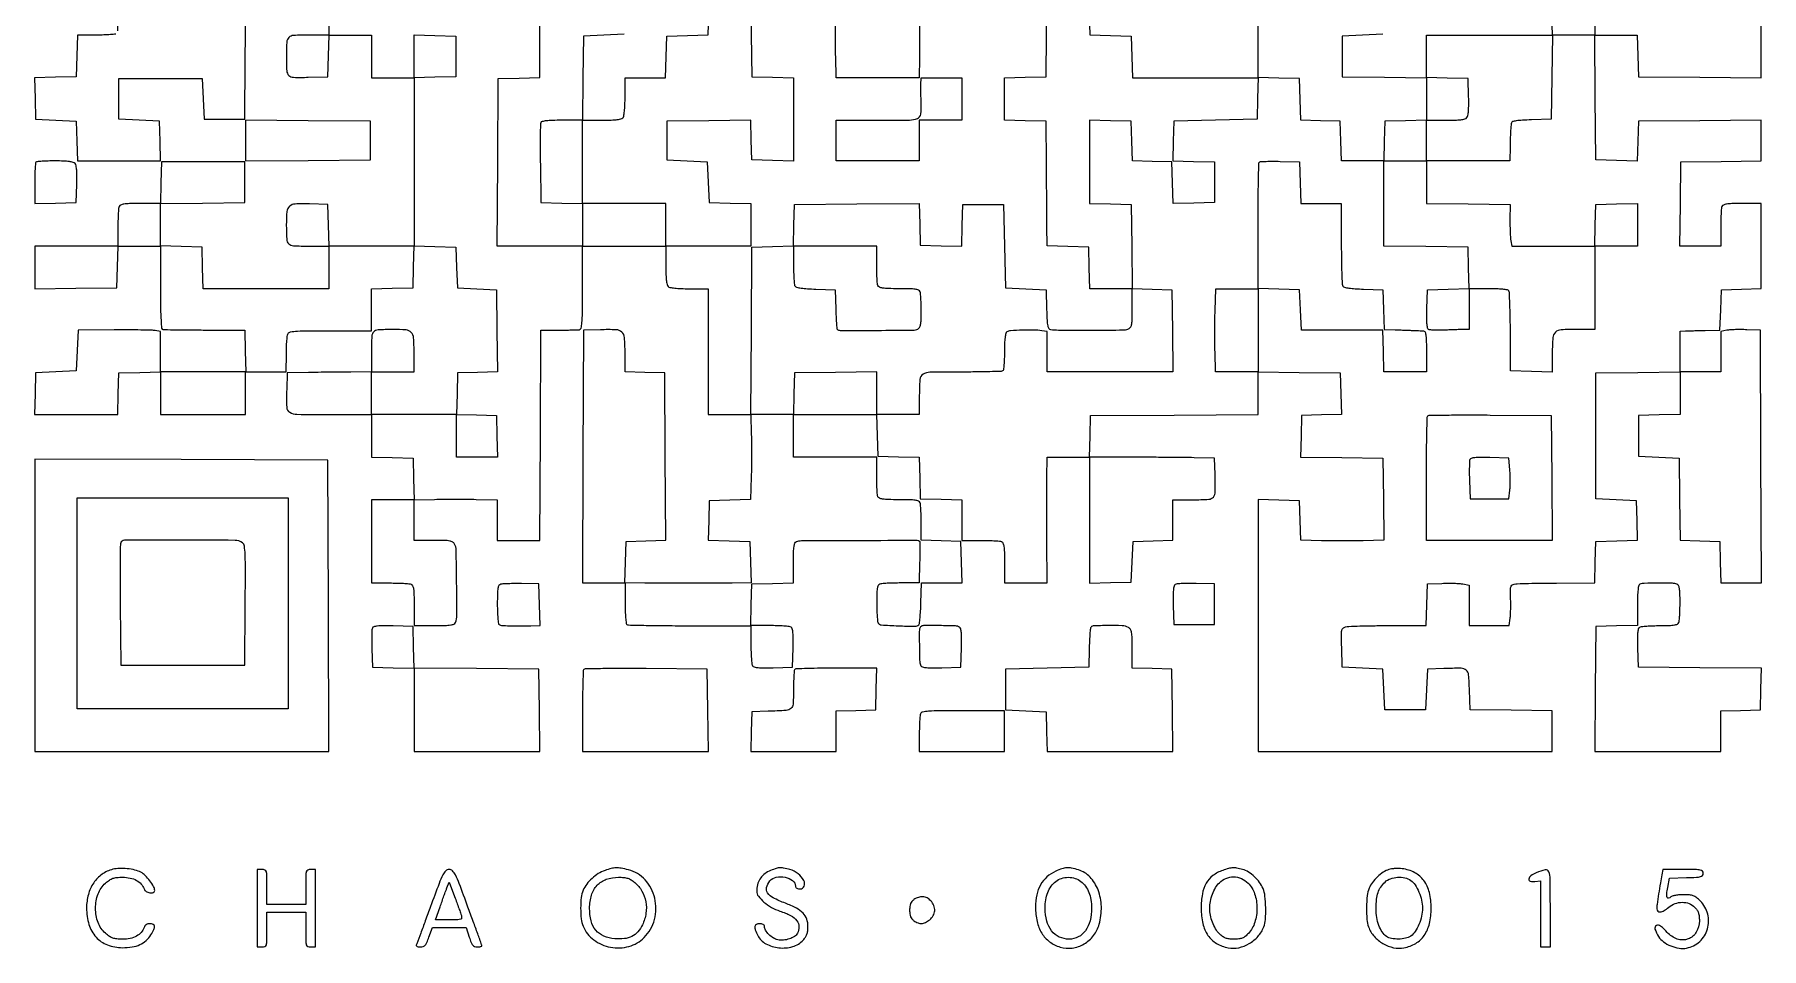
# Model space of a CAD drawing. Extents: x 179 to 1071, y 112 to 1107.
# Drawn here: x 179 to 1071, y 112 to 584 of the extents above; entities that cross this region are included whole.
import ezdxf

# ---------------------------------------------------------------- set-up
doc = ezdxf.new("R2010")
doc.units = 0

msp = doc.modelspace()

# ---------------------------------------------------------------- linework, layer by layer
for points in [[(331.216168, 594.75), (330.932337, 584), (320.5828, 584, 0.011814), (312.765059, 583.815261, 0.180297), (310.319662, 582.769773, 0.191221), (309.228209, 580.403295, 0.013566), (309.027309, 573, 0.013095), (309.223003, 565.529011, 0.191937), (310.303643, 563.182876, 0.186808), (312.714763, 562.190258, 0.012296), (320.375418, 562.216402), (330.5, 562.5), (330.783832, 573.25), (331.067663, 584), (342.033832, 584), (353, 584), (353, 573), (353, 562), (364, 562), (375, 562), (375, 518.5), (375, 475), (353.033832, 475), (331.067663, 475), (330.783832, 485.75), (330.5, 496.5), (321.016285, 496.790619, 0.017925), (313.519885, 496.751542, 0.175691), (310.639426, 495.571246, 0.189346), (309.298433, 492.863334, 0.02139), (309, 485.890658, 0.012979), (309.192257, 478.485597, 0.193698), (310.260972, 476.183151, 0.179435), (312.661863, 475.172378, 0.010847), (320.606989, 475), (331, 475), (331, 464), (331, 453), (298.533832, 453), (266.067663, 453), (265.783832, 463.75), (265.5, 474.5), (254.75, 474.783832), (244, 475.067663), (244, 486.014329), (244, 496.960995), (265.75, 497.230498), (287.5, 497.5), (287.5, 508), (287.5, 518.5), (266, 518.5), (244.5, 518.5), (244.216168, 507.75), (243.932337, 497), (233.573157, 497, 0.005377), (228.026092, 496.940349, 0.030446), (225.080966, 496.697178, 0.063217), (223.397282, 496.232073, 0.20495), (222.606989, 495.418213, 0.07203), (222.367894, 494.361889, 0.005915), (222.178303, 491.534475, 0.007831), (222.044305, 488.140776, 0.005951), (222, 484.418213), (222, 475), (200.5, 475), (179, 475), (179, 463.980112), (179, 452.960225), (200.25, 453.230112), (221.5, 453.5), (221.783832, 464.25), (222.067663, 475), (233.033832, 475), (244, 475), (244, 453.5, 0.002549), (244.054847, 442.7421, 0.011909), (244.265585, 436.548874, 0.011536), (244.589882, 432.549106, 0.363526), (245.25, 431.909679, 0.014968), (246.195071, 431.869776, 0.000192), (252.154687, 431.798984, 0.000559), (259.052961, 431.727411, 0.000367), (267, 431.659679), (287.5, 431.5), (287.783832, 420.75), (288.067663, 410), (266.033832, 410), (244, 410), (244, 420.420545), (244, 430.841089), (241.25, 431.348627, 0.039321), (239.394714, 431.542096, 0.00245), (233.873438, 431.654764, 0.003611), (227.286593, 431.709302, 0.002671), (220, 431.678082), (201.5, 431.5), (201, 421), (200.5, 410.5), (190, 410), (179.5, 409.5), (179.216168, 398.75), (178.932337, 388), (200.432337, 388), (221.932337, 388), (222.216168, 398.75), (222.5, 409.5), (233.25, 409.783832), (244, 410.067663), (244, 399.033832), (244, 388), (266, 388), (288, 388), (288, 399), (288, 410), (298.5, 410), (309, 410), (309.015313, 419.25, -0.009102), (309.087771, 422.898018, -0.012126), (309.294209, 426.206519, -0.009451), (309.583457, 428.938874, -0.110383), (309.943243, 429.942405, -0.218903), (311.144537, 430.722037, -0.020841), (314.714265, 431.090965, -0.014042), (320.635733, 431.28778, -0.002388), (331.92793, 431.291929), (353, 431.199047), (353, 442.065692), (353, 452.932337), (363.75, 453.216168), (374.5, 453.5), (374.784171, 464.283485), (375.068343, 475.06697), (385.784171, 474.783485), (396.5, 474.5), (397, 464), (397.5, 453.5), (407.5, 453), (417.5, 452.5), (417.769785, 431.285202), (418.03957, 410.070403), (407.769785, 409.785202), (397.5, 409.5), (397.216168, 398.75), (396.932337, 388), (374.966168, 388), (353, 388), (353, 399), (353, 410), (364, 410), (375, 410), (375, 419.964816, 0.015777), (374.758098, 427.629172, 0.173437), (373.560664, 430.410356, 0.189066), (370.918788, 431.676954, 0.019365), (363.860941, 431.921333, 0.011758), (356.369469, 431.714288, 0.192925), (354.136409, 430.683902, 0.181131), (353.161007, 428.370024, 0.010141), (353, 420.432612), (353, 410), (342.25, 409.954554, 0.001152), (337.339105, 409.922475, 0.000664), (331.426562, 409.86237, 0.000664), (325.490286, 409.786257, 0.001111), (320.5, 409.704554), (309.5, 409.5), (309.204946, 401, 0.017378), (309.205453, 391.813808, 0.257598), (310.800938, 389.146345, 0.129107), (314.504163, 388.118547, 0.003484), (331.519052, 388), (353, 388), (353, 377.033832), (353, 366.067663), (363.75, 365.783832), (374.5, 365.5), (374.783832, 354.75), (375.067663, 344), (364.033832, 344), (353, 344), (353, 322.5), (353, 301), (362.418213, 301, -0.005951), (366.140776, 300.955695, -0.007831), (369.534475, 300.821697, -0.005915), (372.361889, 300.632106, -0.07203), (373.418213, 300.393011, -0.205218), (374.23239, 299.601595, -0.063068), (374.69735, 297.913621, -0.030363), (374.940414, 294.960143, -0.005351), (375, 289.393011), (375, 279), (385.393011, 279, 0.005351), (390.960143, 279.059586, 0.030363), (393.913621, 279.30265, 0.063068), (395.601595, 279.76761, 0.205218), (396.393011, 280.581787, 0.092035), (397.082732, 284.311621, 0.002469), (396.988198, 301.079487, 0.002013), (396.739749, 318.093092, 0.118746), (395.964816, 321.065741, 0.136247), (394.97615, 322.101327, 0.091172), (393.431565, 322.675502, 0.038385), (390.714599, 322.940782, 0.005149), (384.964816, 323), (375, 323), (375, 333.435662), (375, 343.871323), (385.599893, 344.185662, -0.004692), (390.445953, 344.283863, -0.002696), (396.287974, 344.3159, -0.002693), (402.158517, 344.28481, -0.004492), (407.099893, 344.187616), (418, 343.875232), (418, 333.437616), (418, 323), (428.991388, 323), (439.982775, 323), (440.241388, 377.25), (440.5, 431.5), (449.5, 431.589928, 0.001457), (453.074505, 431.636065, 0.001858), (456.370313, 431.700461, 0.001444), (459.13311, 431.772697, 0.015548), (460.25, 431.839928, 0.310183), (461.249556, 432.669549, 0.049007), (461.72779, 435.319397, 0.01846), (461.956004, 440.53794, 0.001697), (462, 453.5), (462, 475), (483.5, 475), (505, 475), (505, 465.2, 0.008695), (505.074295, 460.928253, 0.018472), (505.311224, 457.630442, 0.019349), (505.671932, 455.200304, 0.150969), (506.2, 454.2, 0.150969), (507.200304, 453.671932, 0.019349), (509.630442, 453.311224, 0.018472), (512.928253, 453.074295, 0.008695), (517.2, 453), (527, 453), (527, 420.5), (527, 388), (537.966168, 388), (548.932337, 388), (549.216168, 377.75, -0.004724), (549.303092, 372.984151, -0.002495), (549.325568, 367.069134, -0.002482), (549.288307, 361.014999, -0.003833), (549.19002, 355.783223), (548.88004, 344.066447), (538.19002, 343.783223), (527.5, 343.5), (527.215394, 333.284183), (526.930789, 323.068365), (537.715394, 322.784183), (548.5, 322.5), (548.783832, 311.75), (549.067663, 301), (539.283832, 300.989367, 0.000597), (534.647721, 300.978789, 0.000287), (528.702126, 300.954706, 0.000285), (522.499957, 300.922489, 0.000408), (517, 300.886304, -0.001173), (511.464508, 300.858358, -0.000792), (505.150999, 300.8513, -0.000798), (499.047262, 300.863891, -0.001591), (494.216168, 300.896937), (483.932337, 301), (484.216168, 311.75), (484.5, 322.5), (494.760596, 322.7851), (505.021193, 323.0702), (504.760596, 366.2851), (504.5, 409.5), (494.25, 409.784983), (484, 410.069966), (484, 419.999799, 0.018385), (483.714843, 427.752275, 0.190058), (482.352383, 430.578778, 0.180404), (479.390744, 431.792788, 0.01627), (471.243181, 431.788833), (462.5, 431.5), (462.242758, 366.25), (461.985517, 301), (472.992758, 301), (484, 301), (484, 290.559017, 0.008442), (484.068278, 286.515425, 0.012899), (484.277094, 283.013819, 0.007412), (484.56731, 280.126686, 0.229458), (484.9433, 279.535043, 0.133926), (485.747699, 279.297357, 0.000579), (494.879286, 279.115787, 0.002752), (505.278188, 278.978315, 0.001726), (517.4433, 278.926457), (549, 278.900863), (549.015313, 269.200431, 0.007794), (549.080717, 265.39082, 0.010719), (549.266219, 261.971084, 0.007639), (549.524392, 259.138906, 0.115305), (549.847958, 258.211769, 0.19692), (550.705135, 257.604266, 0.033714), (552.717063, 257.278982, 0.023663), (555.804805, 257.138177, 0.006827), (560.582645, 257.211769), (570.5, 257.5), (570.788231, 267.417355, 0.006827), (570.861823, 272.195195, 0.023663), (570.721018, 275.282937, 0.033714), (570.395734, 277.294865, 0.19692), (569.788231, 278.152042, 0.11554), (568.859509, 278.475676, 0.007548), (566.004417, 278.733781, 0.010646), (562.557744, 278.919289, 0.007729), (558.716168, 278.984687), (548.932337, 279), (549.216168, 289.75), (549.5, 300.5), (560.25, 300.783832), (571, 301.067663), (571, 311.426843, -0.005377), (571.059651, 316.973908, -0.030446), (571.302822, 319.919034, -0.063217), (571.767927, 321.602718, -0.20495), (572.581787, 322.393011, -0.090721), (575.163116, 322.877312, -0.000363), (604.735819, 322.989344, -0.000184), (634.904728, 323.070625, -0.198215), (636.083333, 322.587487, -0.195794), (636.245504, 322.207851, -0.001928), (636.285267, 319.186075, -0.005961), (636.276071, 315.675605, -0.003785), (636.185662, 311.587487), (635.871323, 301), (626.517449, 301, 0.005991), (622.819538, 300.955691, 0.007872), (619.446625, 300.821697, 0.005967), (616.636623, 300.632065, 0.071896), (615.581787, 300.393011, 0.19467), (614.780298, 299.644942, 0.069116), (614.312224, 298.117276, 0.033827), (614.069372, 295.475625, 0.00643), (614.015313, 290.643011, 0.007669), (614.076382, 287.053884, 0.010583), (614.248778, 283.835561, 0.007462), (614.488346, 281.169118, 0.115963), (614.788585, 280.307836, 0.238871), (616.381675, 279.362557, 0.005895), (625.114481, 278.883699, 0.006457), (633.798042, 278.622444, 0.202967), (635.742197, 279.40648, 0.168511), (636.055932, 280.050871, 0.005297), (636.377571, 283.000591, 0.00977), (636.655412, 286.533658, 0.006555), (636.841025, 290.58095), (637.18205, 301), (647.624857, 301), (658.067663, 301), (657.783832, 311.75), (657.5, 322.5), (647.25, 322.784983), (637, 323.069966), (637, 331.953196, 0.006301), (636.955668, 335.470775, 0.008183), (636.821697, 338.691626, 0.00637), (636.631754, 341.374672, 0.070866), (636.393011, 342.418213, 0.204366), (635.605154, 343.231384, 0.063541), (633.93074, 343.696802, 0.030628), (631.003676, 343.940206, 0.005432), (625.5, 344, -0.005432), (619.996324, 344.059794, -0.030628), (617.06926, 344.303198, -0.063541), (615.394846, 344.768616, -0.204366), (614.606989, 345.581787, -0.07203), (614.367894, 346.638111, -0.005915), (614.178303, 349.465525, -0.007831), (614.044305, 352.859224, -0.005951), (614, 356.581787), (614, 366), (592.5, 366), (571, 366), (571, 377), (571, 388), (592.466168, 388), (613.932337, 388), (614.216168, 377.25), (614.5, 366.5), (625.216508, 366.216508), (635.933016, 365.933016), (636.216508, 355.216508), (636.5, 344.5), (647.25, 344.216168), (658, 343.932337), (658, 333.466168), (658, 323), (667.418213, 323, -0.005951), (671.140776, 322.955695, -0.007831), (674.534475, 322.821697, -0.005915), (677.361889, 322.632106, -0.07203), (678.418213, 322.393011, -0.205218), (679.23239, 321.601595, -0.063068), (679.69735, 319.913621, -0.030363), (679.940414, 316.960143, -0.005351), (680, 311.393011), (680, 301), (691.013252, 301), (702.026504, 301), (701.948883, 322.75, -0.000414), (701.923891, 331.865521, -0.000377), (701.912972, 341.26875, -0.000377), (701.915876, 349.674327, -0.001222), (701.935632, 355.25), (702, 366), (713, 366), (724, 366), (724, 333.466168), (724, 300.932337), (734.75, 301.216168), (745.5, 301.5), (746, 312), (746.5, 322.5), (756.75, 322.784983), (767, 323.069966), (767, 333.534983), (767, 344), (777.480948, 344, 0.01319), (785.50249, 344.211645, 0.203196), (787.933469, 345.397028, 0.179688), (788.928151, 348.034911, 0.009927), (788.795054, 357), (788.5, 365.5), (778, 365.703106, 0.00223), (772.524462, 365.78459, 0.000669), (764.185374, 365.860325, 0.000671), (754.826318, 365.920247, 0.000727), (745.716168, 365.953106), (723.932337, 366), (724.216168, 376.75), (724.5, 387.5), (767.75, 387.760623), (811, 388.021245), (811, 399.03051), (811, 410.039775), (832.25, 409.769888), (853.5, 409.5), (853.783473, 398.785353), (854.066946, 388.070705), (843.783473, 387.785353), (833.5, 387.5), (833.216371, 376.769986), (832.932742, 366.039971), (854.216371, 365.769986), (875.5, 365.5), (875.769629, 344.338997), (876.039257, 323.177994), (865.269629, 322.838997, -0.004764), (860.370632, 322.731502, -0.002808), (854.515836, 322.691718, -0.002808), (848.666157, 322.717677, -0.004802), (843.78428, 322.813661), (833.068561, 323.127322), (832.78428, 333.313661), (832.5, 343.5), (821.75, 343.783832), (811, 344.067663), (811, 279.033832), (811, 214), (887, 214), (963, 214), (963, 224.480112), (963, 234.960225), (941.75, 235.230112), (920.5, 235.5), (920.215131, 245.7397, 0.013827), (919.781878, 253.54295, 0.200378), (918.533568, 255.948742, 0.174565), (915.86687, 256.925177, 0.010012), (907, 256.795054), (898.5, 256.5), (898, 246), (897.5, 235.5), (887, 235.5), (876.5, 235.5), (876, 246), (875.5, 256.5), (865, 257), (854.5, 257.5), (854.216402, 267.624582, -0.003649), (854.082373, 274.096412, -0.049436), (854.283717, 276.448844, -0.157976), (854.930901, 277.64048, -0.125186), (856.216402, 278.360928, -0.056013), (857.832433, 278.6049, -0.002377), (863.620817, 278.796996, -0.004058), (870.496775, 278.936628, -0.002874), (878.216168, 278.986345), (897.932337, 279), (898.216168, 289.75), (898.5, 300.5), (906, 300.80649, -0.008667), (909.109769, 300.879612, -0.00841), (912.251562, 300.846169, -0.008349), (915.012596, 300.724159, -0.030569), (916.75, 300.511177), (920, 299.909374), (920, 289.454687), (920, 279), (930.372192, 279), (940.744384, 279), (941.240606, 282.75, 0.020239), (941.413553, 284.643411, 0.007234), (941.511592, 287.354508, 0.007164), (941.533497, 290.334585, 0.008407), (941.466288, 293.158963, -0.00749), (941.364576, 297.127075, -0.066355), (941.576942, 298.861018, -0.160581), (942.184633, 299.803224, -0.104734), (943.347873, 300.395308, -0.05666), (944.884956, 300.625907, -0.002173), (950.659437, 300.807096, -0.003868), (957.506109, 300.939151, -0.002714), (965.216168, 300.986345), (984.932337, 301), (985.216168, 311.75), (985.5, 322.5), (996.284606, 322.784183), (1007.069211, 323.068365), (1006.784606, 333.284183), (1006.5, 343.5), (996, 344), (985.5, 344.5), (985.5, 377), (985.5, 409.5), (1007.25, 409.769502), (1029, 410.039005), (1029, 399.053334), (1029, 388.067663), (1018.25, 387.783832), (1007.5, 387.5), (1007.5, 377), (1007.5, 366.5), (1018, 366), (1028.5, 365.5), (1028.769787, 344.284765), (1029.039573, 323.069529), (1039.269787, 322.784765), (1049.5, 322.5), (1049.783832, 311.75), (1050.067663, 301), (1060.541073, 301), (1071.014483, 301), (1070.757242, 366.25), (1070.5, 431.5), (1063.5, 431.807779, 0.009375), (1060.58164, 431.88131, 0.008811), (1057.601562, 431.84799, 0.008811), (1054.961002, 431.725313, 0.029867), (1053.25, 431.512466), (1050, 430.909374), (1050, 420.454687), (1050, 410), (1039.5, 410), (1029, 410), (1029, 420.5), (1029, 431), (1031.75, 431.157695, -0.00512), (1033.274129, 431.229446, -0.001123), (1035.895313, 431.320057, -0.001169), (1038.92695, 431.410942, -0.001123), (1042, 431.48897), (1049.5, 431.662548), (1050, 442.081274), (1050.5, 452.5), (1060.75, 452.784983), (1071, 453.069966), (1071, 475.034983), (1071, 497), (1061.106989, 497, 0.005748), (1055.836306, 496.939403, 0.031643), (1053.006334, 496.694689, 0.0653), (1051.381554, 496.227587, 0.201158), (1050.606989, 495.418213, 0.07203), (1050.367894, 494.361889, 0.005915), (1050.178303, 491.534475, 0.007831), (1050.044305, 488.140776, 0.005951), (1050, 484.418213), (1050, 475), (1039.480498, 475), (1028.960995, 475), (1029.230498, 496.75), (1029.5, 518.5), (1050.25, 518.770288), (1071, 519.040577), (1071, 529.534336), (1071, 540.028094), (1039.25, 539.764047), (1007.5, 539.5), (1007.214647, 529.216527), (1006.929295, 518.933054), (996.214647, 519.216527), (985.5, 519.5), (985.236147, 551.75), (984.972294, 584), (995.952315, 584), (1006.932337, 584), (1007.216168, 573.25), (1007.5, 562.5), (1039.25, 562.235953), (1071, 561.971906), (1071, 583.996689), (1071, 606.021473)], [(221.969598, 600.303488, -0.000568), (221.790676, 586.120277, -0.135781)], [(875.5, 584.5), (865, 584), (854.5, 583.5), (854.5, 573), (854.5, 562.5), (876.25, 562.230498), (898, 561.960995), (898, 572.980498), (898, 584), (930.519502, 584), (963.039005, 584), (962.769502, 562.25), (962.5, 540.5), (952.25, 540.215017, 0.00691), (947.549079, 540.019269, 0.021984), (944.420839, 539.707303, 0.026625), (942.368684, 539.298578, 0.310698), (941.858431, 538.715017, 0.00737), (941.600853, 536.179806, 0.007856), (941.424381, 533.691472, 0.005868), (941.292666, 530.655166, 0.002007), (941.171044, 526.25), (941, 519), (919.5, 519), (898, 519), (898, 508.019502), (898, 497.039005), (919.613034, 496.769502), (941.226067, 496.5), (941.145694, 488.5, 0.00646), (941.155074, 485.235541, 0.006892), (941.249551, 482.042188, 0.006588), (941.40475, 479.300011, 0.031651), (941.612115, 477.75), (942.158911, 475), (963.545624, 475), (984.932337, 475), (985.216168, 485.75), (985.5, 496.5), (996.25, 496.783832), (1007, 497.067663), (1007, 486.033832), (1007, 475), (996, 475), (985, 475), (985, 453.5), (985, 432), (975.934259, 432, 0.014523), (967.533064, 431.755934, 0.174932), (964.604835, 430.502522, 0.18964), (963.27376, 427.712596, 0.017585), (963, 419.930985), (963, 409.932337), (952.25, 410.216168), (941.5, 410.5), (941.38082, 430.63382, 0.003169), (941.285248, 438.431055, 0.004865), (941.09401, 445.181209, 0.00179), (940.852713, 450.973759, 0.127779), (940.571803, 451.88382, 0.21528), (939.847277, 452.372226, 0.01611), (937.433472, 452.704582, 0.017838), (934.175119, 452.929566, 0.008317), (929.940983, 453), (920, 453), (920, 442.5), (920, 432), (916.75, 431.928155, 0.002292), (915.057468, 431.882975, 0.000692), (912.486064, 431.798976, 0.000693), (909.602445, 431.696783, 0.000753), (906.798303, 431.589285, -0.00985), (904.152285, 431.536027, -0.01308), (901.746061, 431.597956, -0.010398), (899.759044, 431.742638, -0.115533), (899.010073, 431.993775, -0.221917), (898.538934, 432.712155, -0.017117), (898.28033, 435.06485, -0.018183), (898.154831, 438.290488, -0.007895), (898.211769, 442.582645), (898.5, 452.5), (909.283485, 452.784171), (920.06697, 453.068343), (919.783485, 463.784171), (919.5, 474.5), (897.75, 474.769502), (876, 475.039005), (876, 497.019502), (876, 519), (865.034983, 519), (854.069966, 519), (853.784983, 529.25), (853.5, 539.5), (843.283481, 539.784613), (833.066961, 540.069227), (832.783481, 550.784613), (832.5, 561.5), (821.784171, 561.783485), (811.068343, 562.06697), (810.784171, 551.283485), (810.5, 540.5), (789, 540), (767.5, 539.5), (767.215394, 529.284183), (766.930789, 519.068365), (777.715394, 518.784183), (788.5, 518.5), (788.5, 508), (788.5, 497.5), (777.784171, 497.216515), (767.068343, 496.93303), (766.784171, 507.716515), (766.5, 518.5), (756.284601, 518.784601), (746.069202, 519.069202), (745.784601, 529.284601), (745.5, 539.5), (734.75, 539.783832), (724, 540.067663), (724, 518.567663), (724, 497.067663), (734.75, 496.783832), (745.5, 496.5), (745.769405, 474.784769), (746.038811, 453.069538), (756.269405, 452.784769), (766.5, 452.5), (766.769888, 431.25), (767.039775, 410), (734.519888, 410), (702, 410), (702, 420.420545), (702, 430.841089), (699.25, 431.308357, 0.040034), (695.361315, 431.652559, 0.011275), (689.268116, 431.56548, 0.007125), (683.133463, 431.251794, 0.122669), (681.23354, 430.644336, 0.200749), (680.668297, 429.854234, 0.025945), (680.303185, 427.763405, 0.021994), (680.070119, 424.743529, 0.008261), (680, 420.5, -0.009372), (679.931814, 416.86254, -0.014177), (679.723498, 413.703099, -0.008832), (679.432875, 411.115719, -0.225643), (679.058718, 410.53629, -0.131045), (678.278426, 410.300914, -0.001294), (672.387329, 410.125433, -0.004139), (665.574963, 409.996579, -0.002658), (657.669406, 409.954545, 0.003766), (641.501787, 409.832769, 0.133915), (637.925334, 408.799269, 0.244598), (636.320176, 406.142371, 0.015533), (636.013655, 396.75), (636, 388), (625, 388), (614, 388), (614, 398.995802), (614, 409.991604), (592.75, 409.745802), (571.5, 409.5), (571.216168, 398.75), (570.932337, 388), (559.955546, 388), (548.978755, 388), (549.239377, 431.25), (549.5, 474.5), (560.216508, 474.783492), (570.933016, 475.066984), (571.216508, 485.783492), (571.5, 496.5), (603.716028, 496.763808), (635.932056, 497.027617), (636.216028, 486.263808), (636.5, 475.5), (647.215829, 475.216515), (657.931657, 474.93303), (658.215829, 485.716515), (658.5, 496.5), (669, 496.5), (679.5, 496.5), (680, 475), (680.5, 453.5), (691, 453), (701.5, 452.5), (701.784983, 442.25, 0.004749), (702.000014, 436.486979, 0.035944), (702.322053, 433.78555, 0.096524), (702.873514, 432.416646, 0.235456), (703.784983, 431.879048, 0.015984), (711.880307, 431.567685, 0.003337), (726.085984, 431.570474, 0.001179), (741.257902, 431.710492, 0.082383), (743.75, 432.153638, 0.122918), (745.008403, 432.987098, 0.134861), (745.674017, 434.287449, 0.047088), (745.947726, 436.74563, 0.004196), (746, 442.975249), (746, 453), (735.033832, 453), (724.067663, 453), (723.783832, 463.75), (723.5, 474.5), (712.75, 474.783832), (702, 475.067663), (701.940931, 485.283832, 0.000384), (701.905753, 490.654565, 0.000111), (701.843127, 498.961501, 0.000111), (701.76836, 508.327907, 0.000118), (701.690931, 517.5), (701.5, 539.5), (690.75, 539.783832), (680, 540.067663), (680, 551), (680, 561.932337), (690.75, 562.216168), (701.5, 562.5), (701.750158, 584.25), (702.000316, 606)], [(636.238536, 595.325425, 0.000083), (636.164311, 585.951563, 0.000083), (636.101214, 577.634638, 0.000286), (636.064335, 572.25), (636, 562), (614.564338, 562), (593.128677, 562), (592.814338, 572.715364, -0.00466), (592.715951, 577.632384, -0.002629), (592.683558, 583.597952, -0.002623), (592.7141, 589.617592, -0.004298)], [(220.873266, 584.535212, -0.007341), (218.13332, 584.261442, -0.012833), (214.811448, 584.064418, -0.008395), (210.974815, 584), (201.067663, 584), (200.783832, 573.25), (200.5, 562.5), (189.716515, 562.215829), (178.93303, 561.931657), (179.216515, 551.215829), (179.5, 540.5), (190, 540), (200.5, 539.5), (200.784983, 529.25), (201.069966, 519), (222.569966, 519), (244.069966, 519), (243.784983, 529.25), (243.5, 539.5), (233, 540), (222.5, 540.5), (222.5, 551), (222.5, 561.5), (244, 561.5), (265.5, 561.5), (266, 551), (266.5, 540.5), (277, 540.5), (287.5, 540.5), (287.779881, 571, 0.001741), (287.847365, 582.850965, 0.002607), (287.816298, 593.201563, 0.001078)], [(483.5, 584.5), (473, 584), (462.5, 583.5), (462.230498, 561.75), (461.960995, 540), (471.780498, 540, 0.008671), (476.061937, 540.074251, 0.018449), (479.365373, 540.311103, 0.019326), (481.798972, 540.671732, 0.151042), (482.8, 541.2, 0.150969), (483.328068, 542.200304, 0.019349), (483.688776, 544.630442, 0.018472), (483.925705, 547.928253, 0.008695), (484, 552.2), (484, 562), (494.466168, 562), (504.932337, 562), (505.216168, 572.75), (505.5, 583.5), (516.216508, 583.783492), (526.933016, 584.066984), (527.216508, 594.783492)]]:
    msp.add_lwpolyline(points, format="xyb")
for points in [[(548.960995, 606), (549.230498, 584.25), (549.5, 562.5), (560.25, 562.216168), (571, 561.932337), (571, 540.432337), (571, 518.932337), (560.25, 519.216168), (549.5, 519.5), (549.214803, 529.769404), (548.929605, 540.038809), (527.214803, 539.769404), (505.5, 539.5), (505.5, 529.5), (505.5, 519.5), (516, 519), (526.5, 518.5), (527, 508), (527.5, 497.5), (538.25, 497.216168), (549, 496.932337), (549, 485.966168), (549, 475), (527, 475), (505, 475), (505, 486), (505, 497), (483.5, 497), (462, 497), (462, 486), (462, 475), (439.989377, 475), (417.978755, 475), (418.239377, 518.25), (418.5, 561.5), (429.25, 561.783832), (440, 562.067663), (440, 605.533832)], [(723.783492, 594.783492), (724.066984, 584.066984), (734.783492, 583.783492), (745.5, 583.5), (745.783832, 572.75), (746.067663, 562), (778.533832, 562), (811, 562), (811, 605.480498)], [(985.216168, 594.75), (984.932337, 584), (974, 584), (963.067663, 584), (962.783832, 594.75)]]:
    msp.add_lwpolyline(points)
for points in [[(396.5, 573), (396.5, 562.5), (385.75, 562.216168), (375, 561.932337), (375, 573), (375, 584.067663), (385.75, 583.783832), (396.5, 583.5)], [(288, 529.5), (288, 518.972294), (320.25, 519.236147), (352.5, 519.5), (352.5, 529.5), (352.5, 539.5), (320.25, 539.763853), (288, 540.027706)], [(417.783832, 376.75), (418.067663, 366), (407.533832, 366), (397, 366), (397, 377.034983), (397, 388.069966), (407.25, 387.784983), (417.5, 387.5)], [(179, 289.506286), (179, 214), (255.006326, 214), (331.012652, 214), (330.756326, 289.25), (330.5, 364.5), (254.75, 364.756286), (179, 365.012572)], [(310, 290.5), (310, 236), (255.5, 236), (201, 236), (201, 290.5), (201, 345), (255.5, 345), (310, 345)]]:
    msp.add_lwpolyline(points, close=True)
for points in [[(898, 551.067663), (898, 540.067663), (887.25, 539.783832), (876.5, 539.5), (876.215017, 529.25), (875.930034, 519), (886.965017, 519), (898, 519), (898, 529.5), (898, 540), (907.877555, 540, 0.007345), (912.653266, 540.070162, 0.024181), (915.794146, 540.314808, 0.035127), (917.875583, 540.728754, 0.154085), (918.916414, 541.399285, 0.132968), (919.412685, 542.486141, 0.020746), (919.703614, 544.849829, 0.018924), (919.84141, 548.042317, 0.009044), (919.788859, 552.149285), (919.5, 561.5), (908.75, 561.783832), (898, 562.067663)], [(658, 551), (658, 540), (647, 540), (636, 540), (636, 529.5), (636, 519), (614.5, 519), (593, 519), (593, 529.5), (593, 540), (614.432612, 540, 0.003108), (630.991344, 540.102931, 0.095188), (635.021616, 540.929292, 0.272698), (636.741251, 543.208785, 0.038712), (636.964074, 549.315423, -0.004471), (636.891822, 551.574596, -0.003291), (636.850634, 554.078593, -0.003325), (636.843015, 556.447597, -0.00741), (636.875921, 558.25), (637, 562), (647.5, 562), (658, 562)], [(440.446735, 538.72179, 0.087882), (440.255547, 537.733509, 0.001374), (440.180187, 531.95234, 0.003602), (440.159428, 525.218274, 0.002373), (440.22812, 517.47179), (440.5, 497.5), (451.25, 497.216168), (462, 496.932337), (462, 518.466168), (462, 540), (451.468615, 540, 0.006408), (446.453561, 539.935726, 0.02246), (443.23091, 539.708013, 0.030197), (441.149056, 539.338142, 0.246886)], [(179.666667, 518.333333, 0.178637), (179.399783, 517.754242, 0.004491), (179.195833, 514.817145, 0.009085), (179.048275, 511.320751, 0.006002), (179, 507.299502), (179, 496.932337), (189.75, 497.216168), (200.5, 497.5), (200.788859, 506.850715, 0.009044), (200.84141, 510.957683, 0.018924), (200.703614, 514.150171, 0.020746), (200.412685, 516.513859, 0.132968), (199.916414, 517.600715, 0.15069), (198.902086, 518.26374, 0.036445), (196.917147, 518.680501, 0.025371), (193.954939, 518.928023, 0.008159), (189.544222, 519, 0.006752), (185.966282, 518.951682, 0.010096), (182.843199, 518.804167, 0.005479), (180.235872, 518.599466, 0.175801)], [(832.783832, 507.75), (833.067663, 497), (843.533832, 497), (854, 497), (854.015313, 476.25, 0.003459), (854.076871, 468.209892, 0.005289), (854.252233, 461.239524, 0.002049), (854.489938, 455.274703, 0.131294), (854.800347, 454.288805, 0.199883), (855.589, 453.737468, 0.01918), (857.944063, 453.315749, 0.019108), (861.199826, 452.987032, 0.00836), (865.535034, 452.788805), (875.5, 452.5), (875.784983, 442.25), (876.069966, 432), (881.784983, 431.788296, 0.000157), (884.265665, 431.697185, 0.000118), (886.996214, 431.598404, 0.000119), (889.565762, 431.50667, 0.000274), (891.5, 431.439142, -0.002436), (893.123069, 431.375452, -0.002692), (894.692188, 431.297757, -0.002499), (896.031088, 431.217518, -0.013811), (896.75, 431.150846, -0.310449), (897.355901, 430.617146, -0.032465), (897.716647, 428.654025, -0.023089), (897.938555, 425.518577, -0.006121), (898, 420.5), (898, 410), (887.033832, 410), (876.067663, 410), (875.783832, 420.75), (875.5, 431.5), (854.5, 431.556174), (833.5, 431.612347), (833, 442.056174), (832.5, 452.5), (821.75, 452.783832), (811, 453.067663), (811, 431.533832), (811, 410), (800.033832, 410), (789.067663, 410), (788.783832, 420.25, -0.004692), (788.697181, 424.984411, -0.002561), (788.675138, 430.79375, -0.002552), (788.713112, 436.698016, -0.004056), (788.812384, 441.75), (789.124768, 453), (800.062384, 453), (811, 453), (811, 485.333333, -0.002025), (811.050398, 497.779418, -0.003268), (811.205463, 508.374213, -0.000607), (811.414257, 517.699947, -0.192786), (811.699448, 518.366114, -0.183378), (812.300668, 518.636532, -0.005301), (815.145783, 518.777033, -0.010046), (818.547259, 518.840477, -0.006672), (822.449448, 518.782781), (832.5, 518.5)], [(571.015313, 465.25, 0.007309), (571.077211, 461.426877, 0.010173), (571.252233, 458.008274, 0.006962), (571.495095, 455.172107, 0.117226), (571.800347, 454.288805, 0.199883), (572.589, 453.737468, 0.01918), (574.944063, 453.315749, 0.019108), (578.199826, 452.987032, 0.00836), (582.535034, 452.788805), (592.5, 452.5), (592.831495, 442.501838, 0.003665), (592.987871, 438.640214, 0.005738), (593.18483, 435.32142, 0.001909), (593.397961, 432.468558, 0.178617), (593.568832, 432.097835, 0.198585), (595.042316, 431.486409, 0.000728), (614.106498, 431.490119, 0.001111), (632.796202, 431.5625, 0.118197), (635.25, 432.166623, 0.146938), (636.146469, 433.033276, 0.081244), (636.67086, 434.477073, 0.039357), (636.934432, 436.917575, 0.007227), (637, 441.453396, 0.006668), (636.955641, 444.779332, 0.008541), (636.821697, 447.83856, 0.006839), (636.631409, 450.387512, 0.069666), (636.393011, 451.418213, 0.204366), (635.605154, 452.231384, 0.063541), (633.93074, 452.696802, 0.030628), (631.003676, 452.940206, 0.005432), (625.5, 453, -0.005432), (619.996324, 453.059794, -0.030628), (617.06926, 453.303198, -0.063541), (615.394846, 453.768616, -0.204366), (614.606989, 454.581787, -0.07203), (614.367894, 455.638111, -0.005915), (614.178303, 458.465525, -0.007831), (614.044305, 461.859224, -0.005951), (614, 465.581787), (614, 475), (592.5, 475), (571, 475)], [(962.763853, 355.25), (963.027706, 323), (952.763853, 322.926805, -0.00126), (944.527276, 322.888824, -0.000694), (934.455126, 322.881746, -0.00058), (922.339842, 322.904102, -0.000334), (907.75, 322.957682), (898, 323), (898, 354.833333, -0.002001), (898.049029, 367.086392, -0.003231), (898.199888, 377.515513, -0.000593), (898.402981, 386.698691, -0.192864), (898.680468, 387.347135, -0.194926), (899.328722, 387.621499, -0.000608), (908.434599, 387.750224, -0.003285), (918.778546, 387.815907, -0.002034), (930.930468, 387.763802), (962.5, 387.5)], [(920.44275, 364.711405, 0.081149), (920.248444, 363.774362, 0.00524), (920.158923, 360.981301, 0.007536), (920.137209, 357.634347, 0.00554), (920.210159, 353.924983), (920.5, 344.5), (930.5, 344.5), (940.5, 344.5), (941.08534, 348.886315, 0.022863), (941.269448, 350.99849, 0.010307), (941.326793, 353.780045, 0.01018), (941.266834, 356.724741, 0.013684), (941.08534, 359.386315), (940.5, 365.5), (930.732592, 365.786422, 0.006215), (925.820487, 365.869374, 0.027145), (922.9185, 365.724677, 0.046335), (921.158442, 365.373938, 0.232847)], [(223.453816, 321.740243, 0.089548), (223.261817, 320.729866, 0.000598), (223.19019, 311.747155, 0.00234), (223.168607, 301.460077, 0.00149), (223.235201, 289.490243), (223.5, 258.5), (255.5, 258.5), (287.5, 258.5), (287.765726, 289.5, 0.001225), (287.879013, 308.006621, 0.012082), (287.71941, 315.793845, 0.024457), (287.315418, 320.099227, 0.201729), (286.324597, 321.75, 0.157681), (282.495237, 323.016106, 0.001671), (254.221233, 323.106234, 0.001077), (225.335041, 323.03952, 0.309316)], [(419.75, 300.328083, 0.194519), (418.828773, 299.629012, 0.092714), (418.306364, 298.208976, 0.036871), (418.056246, 295.553468, 0.005051), (418, 289.985693, 0.009063), (418.069327, 286.161326, 0.013756), (418.281203, 282.842866, 0.008353), (418.576429, 280.119345, 0.226913), (418.957287, 279.526398, 0.121482), (420.247189, 279.110653, 0.007502), (424.297703, 278.887604, 0.010325), (429.338105, 278.790019, 0.00632), (435.283832, 278.872858), (440.067663, 279), (439.783832, 289.75), (439.5, 300.5), (430.5, 300.651407, 0.005154), (426.925513, 300.674691, 0.006569), (423.629687, 300.618886, 0.005222), (420.874884, 300.507225, 0.053537)], [(768.211769, 300.1713, 0.194409), (767.60482, 299.304382, 0.033527), (767.279413, 297.284794, 0.023597), (767.138468, 294.191727, 0.006852), (767.211769, 289.417355), (767.5, 279.5), (778, 279.5), (788.5, 279.5), (788.5, 290), (788.5, 300.5), (779, 300.753945, 0.008497), (775.267186, 300.790269, 0.011674), (771.912207, 300.687545, 0.00849), (769.137493, 300.490389, 0.12262)], [(1008.25, 300.337719, 0.245291), (1007.654855, 299.639945, 0.027705), (1007.292242, 297.523812, 0.021873), (1007.06524, 294.312618, 0.006709), (1007, 289.450498), (1007, 279.067663), (996.25, 278.783832), (985.5, 278.5), (985.236147, 246.25), (984.972294, 214), (1017.486147, 214), (1050, 214), (1050, 224.465017), (1050, 234.930034), (1060.25, 235.215017), (1070.5, 235.5), (1070.783689, 246.235907), (1071.067378, 256.971814), (1039.283689, 257.235907), (1007.5, 257.5), (1007.211769, 267.417355, -0.006827), (1007.138177, 272.195195, -0.023663), (1007.278982, 275.282937, -0.033714), (1007.604266, 277.294865, -0.19692), (1008.211769, 278.152042, -0.113628), (1009.127797, 278.475136, -0.008287), (1011.807342, 278.733781, -0.011234), (1015.047029, 278.919247, -0.008261), (1018.643011, 278.984687, 0.006483), (1023.463534, 279.055269, 0.033702), (1026.110608, 279.307461, 0.068336), (1027.644645, 279.780017, 0.194682), (1028.393011, 280.581787, 0.070701), (1028.631706, 281.623534, 0.006434), (1028.821697, 284.287222, 0.008233), (1028.955664, 287.484808, 0.006352), (1029, 290.974799, 0.006824), (1028.936805, 295.605148, 0.03479), (1028.687898, 298.167248, 0.070258), (1028.216173, 299.656877, 0.191652), (1027.418213, 300.393011, 0.08728), (1025.058163, 300.8525, 0.005264), (1017.809578, 300.907903, 0.005152), (1010.548962, 300.812147, 0.090253)], [(353.442274, 277.710164, 0.081166), (353.248144, 276.773814, 0.005233), (353.158783, 273.980936, 0.007531), (353.137174, 270.634259, 0.005535), (353.210159, 266.924983), (353.5, 257.5), (364.25, 257.216168), (375, 256.932337), (375, 235.466168), (375, 214), (407.519888, 214), (440.039775, 214), (439.769888, 235.25), (439.5, 256.5), (407.283692, 256.763809), (375.067383, 257.027617), (374.783692, 267.763809), (374.5, 278.5), (364.232115, 278.785181, 0.005823), (359.049899, 278.868732, 0.025951), (356.012272, 278.724596, 0.043922), (354.172333, 278.376284, 0.236652)], [(636.666667, 278.333333, 0.196902), (636.027473, 276.806915, 0.004187), (636.03276, 268.492133, 0.005407), (636.194388, 260.339609, 0.134486), (636.847958, 258.211769, 0.19692), (637.705135, 257.604266, 0.033714), (639.717063, 257.278982, 0.023663), (642.804805, 257.138177, 0.006827), (647.582645, 257.211769), (657.5, 257.5), (657.788231, 267.417355, 0.006827), (657.861823, 272.195195, 0.023663), (657.721018, 275.282937, 0.033714), (657.395734, 277.294865, 0.19692), (656.788231, 278.152042, 0.134486), (654.660391, 278.805612, 0.005407), (646.507867, 278.96724, 0.004187), (638.193085, 278.972527, 0.196902)], [(724.485282, 277.75, 0.066498), (724.295521, 276.877413, 0.003647), (724.08776, 274.076563, 0.005607), (723.901725, 270.730129, 0.004064), (723.766667, 267), (723.5, 257.5), (702, 257), (680.5, 256.5), (680.5, 246), (680.5, 235.5), (691, 235), (701.5, 234.5), (701.784983, 224.25), (702.069966, 214), (734.554871, 214), (767.039775, 214), (766.769888, 235.25), (766.5, 256.5), (756.25, 256.784983), (746, 257.069966), (746, 266.999799, 0.005179), (745.940683, 272.726834, 0.038492), (745.675239, 275.436227, 0.091282), (745.100974, 276.977457, 0.135997), (744.065741, 277.964816, 0.111345), (740.750896, 278.880875, 0.014705), (733.418145, 279.016089, 0.009456), (725.894507, 278.791206, 0.30252)], [(462.680468, 256.347135, 0.189333), (462.404489, 255.714175, 0.001327), (462.199888, 249.746763, 0.00485), (462.049096, 242.868529, 0.003055), (462, 234.833333), (462, 214), (494.519888, 214), (527.039775, 214), (526.769888, 235.25), (526.5, 256.5), (494.930468, 256.763802, 0.002034), (482.778546, 256.815907, 0.003285), (472.434599, 256.750224, 0.000608), (463.328722, 256.621499, 0.194926)], [(571.666667, 256.333333, 0.177367), (571.400127, 255.758713, 0.004928), (571.195833, 252.979555, 0.009542), (571.048294, 249.661661, 0.006339), (571, 245.852385, -0.013195), (570.803481, 238.406677, -0.205634), (569.699074, 236.168514, -0.163126), (567.206024, 235.162943, -0.007623), (558, 234.75078), (549.5, 234.5), (549.215017, 224.25), (548.930034, 214), (570.965017, 214), (593, 214), (593, 224.465017), (593, 234.930034), (603.25, 235.215017), (613.5, 235.5), (613.783832, 246.25), (614.067663, 257), (593.200498, 257, 0.002988), (585.153282, 256.951904, 0.004749), (578.26723, 256.804167, 0.001273), (572.287745, 256.603805, 0.189562)], [(636.606989, 233.418213, 0.070946), (636.368222, 232.373807, 0.006338), (636.178303, 229.68135, 0.008159), (636.044331, 226.449196, 0.006277), (636, 222.918213), (636, 214), (658, 214), (680, 214), (680, 224.5), (680, 235), (658.606989, 235, 0.002045), (646.485827, 234.950434, 0.015901), (640.835307, 234.724422, 0.030015), (637.662537, 234.303854, 0.258697)], [(219.364681, 153.097818, 0.092927), (213.821301, 150.52429, 0.088948), (209.487351, 146.085087, 0.082617), (206.739055, 140.110116, 0.066662), (205.8, 133.097983, 0.073113), (207.052217, 124.580173, 0.11121), (210.711332, 118.091073, 0.118259), (216.604855, 114.055458, 0.090137), (224.318318, 112.610294, 0.040201), (229.330952, 112.986635, 0.067885), (233.361164, 114.193076, 0.077513), (236.547921, 116.286132, 0.071972), (239.040484, 119.298549, 0.023634), (240.568046, 122.092813, 0.134762), (240.876628, 123.740654, 0.277875), (240.210982, 124.663525, 0.101309), (238.567388, 125, 0.061149), (237.499882, 124.868956, 0.082371), (236.60805, 124.482755, 0.08871), (235.936101, 123.85678, 0.084328), (235.508279, 123.026085, -0.105987), (234.080701, 120.524175, -0.086222), (231.654789, 118.605894, -0.073668), (228.35958, 117.403113, -0.050772), (224.399938, 117, -0.021395), (221.424644, 117.127371, -0.061875), (219.411122, 117.554768, -0.067649), (217.664967, 118.437023, -0.029408), (215.609513, 120.03799, -0.123545), (211.776604, 125.587761, -0.089884), (210.433265, 133, -0.089884), (211.776604, 140.412239, -0.123545), (215.609513, 145.96201, -0.029408), (217.664967, 147.562977, -0.067649), (219.411122, 148.445232, -0.061875), (221.424644, 148.872629, -0.021395), (224.399938, 149, -0.050772), (228.35958, 148.596887, -0.073668), (231.654789, 147.394106, -0.086222), (234.080701, 145.475825, -0.105987), (235.508279, 142.973915, 0.186195), (236.531895, 141.696399, 0.094023), (238.506957, 140.998586, 0.119562), (240.295649, 141.152553, 0.32224), (241, 142.131966, 0.130107), (240.454886, 144.191376, 0.031889), (238.513126, 147.146903, 0.03344), (236.117147, 149.923839, 0.078864), (233.92069, 151.541013, 0.058973), (230.796409, 152.715006, 0.033784), (226.825127, 153.413435, 0.033684), (222.765619, 153.572674, 0.055353)], [(294, 133), (294, 113), (296.5, 113, 0.104331), (297.950811, 113.306062, 0.224677), (298.680556, 114.15, 0.064117), (298.955995, 116.064536, 0.003707), (299, 122), (299, 131), (309, 131), (319, 131), (319, 122, 0.003707), (319.044005, 116.064536, 0.064117), (319.319444, 114.15, 0.224677), (320.049189, 113.306062, 0.104331), (321.5, 113), (324, 113), (324, 133), (324, 153), (321.5, 153, 0.104331), (320.049189, 152.693938, 0.224677), (319.319444, 151.85, 0.064117), (319.044005, 149.935464, 0.003707), (319, 144), (319, 135), (309, 135), (299, 135), (299, 144, 0.003707), (298.955995, 149.935464, 0.064117), (298.680556, 151.85, 0.224677), (297.950811, 152.693938, 0.104331), (296.5, 153), (294, 153)], [(383.5, 133.85881, -0.000077), (380.79285, 126.462418, -0.00012), (378.458333, 120.091909, -0.000032), (376.418436, 114.530599, -0.004316), (376.166667, 113.862242, 0.302104), (376.239352, 113.533936, 0.098815), (376.678024, 113.253284, 0.060641), (377.424517, 113.061854, 0.032485), (378.375543, 113, 0.083737), (379.774982, 113.236024, 0.131827), (380.777303, 113.916334, 0.077418), (381.637081, 115.29438, 0.015505), (382.693596, 118), (384.469438, 123), (393.154352, 123), (401.839267, 123), (403.5, 118, 0.015662), (404.481259, 115.328464, 0.075427), (405.303133, 113.938197, 0.13077), (406.262764, 113.243987, 0.091807), (407.580367, 113, 0.024638), (408.507614, 113.045718, 0.039179), (409.289233, 113.185406, 0.046449), (409.845298, 113.387125, 0.290254), (410, 113.631169, 0.085752), (409.916407, 114.114994, 0.000291), (407.899735, 119.766526, 0.001582), (405.591046, 126.160631, 0.00099), (402.850162, 133.631169, 0.002121), (398.336013, 145.702087, 0.026085), (396.35757, 150.201485, 0.081982), (394.837056, 152.286812, 0.197119), (393.100162, 152.996568, 0.195649), (391.369109, 152.289586, 0.083113), (389.864335, 150.229208, 0.026416), (387.92032, 145.782408, 0.002151)], [(473.637261, 152.535187, 0.054347), (470.183935, 150.862645, 0.044777), (466.921399, 148.387012, 0.045442), (464.204032, 145.419151, 0.061639), (462.376839, 142.282119, 0.072515), (461.364571, 138.469588, 0.028347), (461.047711, 133.018943, 0.028381), (461.350342, 127.557846, 0.071037), (462.351044, 123.702258, 0.1338), (467.856986, 116.634235, 0.115478), (476.499116, 112.846836, 0.114288), (485.998349, 113.269711, 0.12904), (493.866394, 117.866394, 0.133069), (499.174083, 127.118991, 0.121894), (499.324121, 138.119629, 0.126464), (494.370459, 147.622074, 0.149086), (485.715848, 152.841332, 0.016058), (481.903762, 153.672044, 0.051994), (479.32482, 153.875046, 0.057049), (476.889088, 153.5335, 0.022293)], [(558.386113, 152.087869, 0.069758), (555.66821, 150.362728, 0.078295), (553.651318, 148.014635, 0.076369), (552.41938, 145.108548, 0.062208), (552, 141.750777, 0.167036), (552.880097, 139.189828, 0.050901), (555.755645, 136.186982, 0.047356), (559.696256, 133.428745, 0.050648), (564, 131.533373, -0.040006), (569.508306, 129.245926, -0.108368), (572.754377, 126.569751, -0.16281), (573.851236, 123.494947, -0.128516), (573.021109, 120.039442, -0.129782), (571.506754, 118.412323, -0.060279), (568.880057, 117.166909, -0.057066), (565.806036, 116.517092, -0.073057), (562.920197, 116.665961, -0.093453), (560.628065, 117.591476, -0.05475), (558.318403, 119.457357, -0.05591), (556.562617, 121.672696, -0.140535), (556, 123.634859, 0.168371), (555.813561, 124.172818, 0.101284), (555.292172, 124.613486, 0.076532), (554.490336, 124.903496, 0.048608), (553.5, 125, 0.113623), (551.841812, 124.618256, 0.243845), (551.079825, 123.594595, 0.130981), (551.258088, 121.798805, 0.029465), (552.516927, 118.967267, 0.149312), (556.7698, 114.613565, 0.100132), (563.462689, 112.535288, 0.097526), (570.594441, 113.200144, 0.133081), (576.06513, 116.569328, 0.044395), (577.216024, 118.035649, 0.05979), (577.96037, 119.548324, 0.054586), (578.368111, 121.299331, 0.029939), (578.5, 123.5, 0.083242), (577.849905, 127.377803, 0.109573), (575.979091, 130.425921, 0.080848), (572.506588, 133.015134, 0.028597), (566.830304, 135.564845, -0.025786), (560.50955, 138.361476, -0.125214), (557.578795, 140.917727, -0.224107), (557.117656, 143.713233, -0.101147), (558.871159, 147.089216, -0.173319), (562.109679, 149.061028, -0.102794), (566.681789, 149.055606, -0.113074), (570.560682, 147.270811, -0.232656), (572, 144.345012, 0.172986), (572.18751, 143.819249, 0.098327), (572.71468, 143.384501, 0.074706), (573.518389, 143.096168, 0.048868), (574.5, 143, 0.31352), (576.525882, 144.408787, 0.214242), (576.332601, 147.30822, 0.104042), (573.378474, 150.844056, 0.099463), (569.204514, 152.959978, 0.019803), (565.908215, 153.736326, 0.068141), (563.719395, 153.858223, 0.067436), (561.566444, 153.387828, 0.019127)], [(706.5, 152.119269, 0.072233), (701.913059, 149.148703, 0.085313), (698.659506, 145.139049, 0.077576), (696.727802, 139.953904, 0.048566), (696.04947, 133.5, 0.056719), (696.830782, 126.132512, 0.08389), (699.27405, 120.126533, 0.093377), (703.310745, 115.705283, 0.088612), (708.751037, 112.956445, 0.105932), (715.018789, 112.453832, 0.099482), (721.099191, 114.532244, 0.097273), (726.009221, 118.852746, 0.096389), (728.939872, 124.722666, 0.074019), (730.068073, 133.84064, 0.085435), (728.371757, 142.423877, 0.097081), (724.191232, 149.104852, 0.132522), (718.181998, 152.827326, 0.02336), (714.680861, 153.700401, 0.064642), (712.15229, 153.874052, 0.066614), (709.706782, 153.394675, 0.025975)], [(792.740524, 152.570688, 0.077109), (787.673892, 149.824654, 0.10107), (784.215778, 145.871959, 0.086425), (782.243052, 140.380555, 0.043142), (781.605048, 133, 0.054972), (782.481237, 125.054617, 0.095415), (785.117711, 118.987272, 0.108627), (789.526487, 114.845202, 0.08832), (795.603133, 112.54663, 0.10007), (801.005973, 112.622434, 0.079548), (806.451584, 114.748801, 0.078339), (811.033968, 118.510735, 0.091885), (813.938666, 123.3151, 0.072427), (814.794526, 127.216806, 0.022339), (814.955432, 133.249711, 0.022321), (814.577772, 139.270876, 0.07283), (813.581906, 143.127876, 0.058439), (811.765423, 146.338834, 0.047723), (809.140433, 149.290149, 0.048636), (806.070178, 151.630396, 0.068806), (802.931325, 153.019696, 0.021312), (800.020281, 153.721845, 0.059594), (797.93022, 153.878927, 0.056762), (795.805315, 153.541604, 0.017982)], [(878.604322, 153.005326, 0.071877), (875.71922, 151.618475, 0.042159), (872.724617, 149.217296, 0.041605), (870.113201, 146.284564, 0.060083), (868.376839, 143.282119, 0.07604), (867.399794, 139.495421, 0.021235), (867.042426, 133.368656, 0.021382), (867.208244, 127.219267, 0.072833), (868.061334, 123.3151, 0.091885), (870.966032, 118.510735, 0.078339), (875.548416, 114.748801, 0.079548), (880.994027, 112.622434, 0.10007), (886.396867, 112.54663, 0.08835), (892.464326, 114.842136, 0.108354), (896.87266, 118.980284, 0.095028), (899.521253, 125.046784, 0.05463), (900.423899, 133, 0.058862), (899.498033, 141.105872, 0.100406), (896.658323, 147.273956, 0.113335), (891.933165, 151.364121, 0.090523), (885.494902, 153.406823, 0.026557), (883.753454, 153.53518, 0.019671), (881.822897, 153.498756, 0.019997), (879.997959, 153.318986, 0.041623)], [(954.75, 151.341518, 0.056918), (951.953312, 149.788544, 0.199327), (950.886068, 148.073685, 0.385407), (951.626127, 146.925497, 0.102423), (954, 146.786692), (957, 147.226999), (957, 130.113499), (957, 113), (959.5, 113), (962, 113), (962, 133, 0.00269), (961.91809, 148.222002, 0.091672), (961.226434, 151.749939, 0.363806), (959.368841, 152.756383, 0.048004)], [(1019.598698, 150.25, 0.009469), (1018.826951, 146.057183, 0.004023), (1017.944774, 140.412976, 0.002736), (1017.158114, 134.891672, 0.032946), (1017.007554, 132.75, 0.208012), (1017.54136, 131.507766, 0.222474), (1018.792644, 131.097338, 0.105609), (1020.775418, 131.779383, 0.039461), (1023.182369, 133.5, -0.085793), (1026.442519, 135.40291, -0.088674), (1030.114499, 136.072186, -0.092715), (1033.654699, 135.42249, -0.105134), (1036.545455, 133.545455, -0.045944), (1037.739433, 132.109286, -0.066727), (1038.482673, 130.640643, -0.0579), (1038.876454, 128.876116, -0.02598), (1039, 126.5, -0.133204), (1037.407674, 120.629033, -0.175971), (1033.176054, 117.117106, -0.171508), (1027.58697, 117.091186, -0.126556), (1022.394023, 120.544482, 0.042525), (1018.971441, 123.756174, 0.288053), (1016.765868, 123.99464, 0.382644), (1016.058497, 122.257324, 0.050876), (1017.91908, 118.365039, 0.09888), (1020.405969, 115.666968, 0.0601), (1024.207576, 113.545843, 0.05911), (1028.493549, 112.356011, 0.084741), (1032.427426, 112.420407, 0.141349), (1039.145681, 115.801704, 0.135618), (1043.161763, 122.29249, 0.133573), (1043.307659, 130.004207, 0.135506), (1039.521131, 136.678869, 0.027029), (1037.486033, 138.505078, 0.078523), (1035.851024, 139.442488, 0.0714), (1033.919141, 139.877133, 0.019688), (1030.8, 140, 0.020142), (1028.645839, 139.913185, 0.024327), (1026.638646, 139.652396, 0.02405), (1025.00112, 139.275989, 0.128543), (1024.216667, 138.816667, -0.144044), (1023.083165, 138.198495, -0.385472), (1022.351421, 138.620075, -0.104592), (1022.166282, 140.396476, -0.01891), (1022.639975, 143.700548), (1023.514379, 148.5), (1032.257189, 148.788933, 0.005097), (1037.434103, 149.012873, 0.049657), (1039.598619, 149.345891, 0.154563), (1040.609232, 149.977507, 0.17823), (1041, 151.038933, 0.199534), (1040.556742, 152.105445, 0.150366), (1039.421572, 152.702952, 0.042826), (1036.941125, 152.952871, 0.003704), (1030.579455, 153), (1020.158911, 153)], [(399.434115, 129.25, -0.092726), (399.585547, 127.961213, -0.29846), (399.088917, 127.305272, -0.081193), (397.647625, 127.042055, -0.004651), (393.126961, 127), (386.119146, 127), (388.451647, 133.75, -0.001956), (389.432986, 136.554293, -0.00186), (390.452704, 139.398438, -0.001844), (391.372808, 141.906103, -0.006588), (391.98833, 143.5), (393.192511, 146.5), (395.962982, 139, -0.001388), (397.075046, 135.963601, -0.001569), (398.125447, 133.042188, -0.00143), (399.003685, 130.552813, -0.008604)], [(489.059249, 146.296691, -0.089642), (492.718794, 141.885056, -0.084169), (494.703577, 136.374893, -0.081354), (494.796605, 130.351917, -0.07613), (492.982448, 124.463742, -0.066866), (490.574541, 120.823332, -0.095926), (487.531005, 118.453317, -0.088705), (483.637171, 117.276888, -0.049841), (478.682159, 117.193337, -0.080008), (472.97985, 118.603387, -0.12064), (468.90027, 121.654844, -0.111305), (466.483559, 126.450755, -0.061345), (465.676993, 133, -0.072201), (466.664239, 139.801144, -0.116736), (469.559606, 144.849524, -0.121884), (474.30498, 147.92528, -0.083137), (480.673275, 148.996262, -0.022692), (483.452961, 148.872055, -0.055409), (485.458357, 148.464007, -0.062049), (487.187578, 147.659667, -0.035062)], [(719.486321, 146.8321, -0.069979), (721.860809, 144.356476, -0.060844), (723.595445, 141.205861, -0.054991), (724.648366, 137.428896, -0.040522), (725, 133.097218, -0.060079), (724.206811, 126.519811, -0.095905), (721.847609, 121.392633, -0.116238), (718.140977, 118.162056, -0.12196), (713.447767, 117, -0.109482), (708.332024, 118.133755, -0.118914), (704.350685, 121.306873, -0.102022), (701.845555, 126.390837, -0.063709), (701, 133, -0.039799), (701.349679, 137.386057, -0.055105), (702.398367, 141.186884, -0.061272), (704.131616, 144.346776, -0.070161), (706.513679, 146.8321, -0.088676), (709.50599, 148.426731, -0.078344), (713, 148.977583, -0.078344), (716.49401, 148.426731, -0.088676)], [(805.838591, 146.007563, -0.117417), (809.22875, 140.498302, -0.077873), (810.434678, 133.139833, -0.077392), (809.332113, 125.717487, -0.112829), (806.020672, 120.022129, -0.032959), (804.338419, 118.443779, -0.076284), (802.852738, 117.562531, -0.070683), (801.100819, 117.130143, -0.025216), (798.521867, 117, -0.025726), (795.998004, 117.129945, -0.064488), (794.206878, 117.5525, -0.070541), (792.678317, 118.390187, -0.035822), (791.017351, 119.828803, -0.064408), (789.056947, 122.371728, -0.041248), (787.447276, 125.741162, -0.040305), (786.371622, 129.444777, -0.050566), (786.011154, 133, -0.050566), (786.371622, 136.555223, -0.040305), (787.447276, 140.258838, -0.041248), (789.056947, 143.628272, -0.064408), (791.017351, 146.171197, -0.099081), (794.410828, 148.432918, -0.100689), (798.393656, 149.197497, -0.09956), (802.395057, 148.346693, -0.094637)], [(889.885708, 147.3675, -0.094233), (892.160197, 145.030633, -0.046083), (894.130844, 141.352528, -0.044302), (895.497181, 137.104801, -0.055724), (895.956076, 133, -0.055724), (895.497181, 128.895199, -0.044302), (894.130844, 124.647472, -0.046083), (892.160197, 120.969367, -0.094233), (889.885708, 118.6325, -0.099708), (887.230354, 117.471276, -0.050083), (883.578695, 117.055341, -0.050201), (879.944453, 117.372264, -0.106326), (877.352869, 118.465394, -0.092392), (875.123773, 120.738954, -0.058742), (873.427145, 124.046867, -0.051075), (872.357102, 128.160107, -0.03813), (872, 132.836029, -0.024184), (872.23315, 137.653536, -0.057443), (872.98512, 141.156169, -0.070154), (874.394617, 143.95646, -0.054302), (876.635837, 146.538309, -0.101052), (879.452656, 148.249807, -0.070634), (883.102713, 149.003148, -0.070371), (886.833216, 148.711541, -0.098439)], [(633.222506, 137.443296, 0.063636), (632.175063, 136.490503, 0.079652), (631.493093, 135.369675, 0.0664), (631.118462, 133.932734, 0.030617), (631, 132, 0.030617), (631.118462, 130.067266, 0.0664), (631.493093, 128.630325, 0.079652), (632.175063, 127.509497, 0.063636), (633.222506, 126.556704, 0.057167), (635.343674, 125.406696, 0.11193), (637.231157, 125.102751, 0.104949), (639.146318, 125.637747, 0.046278), (641.365141, 127.07258, 0.096999), (643.194774, 129.197412, 0.114593), (643.949824, 131.734084, 0.112525), (643.51473, 134.379787, 0.090981), (641.961045, 136.811439, 0.084271), (640.032464, 138.285566, 0.103442), (637.857276, 138.907125, 0.099239), (635.545105, 138.615063, 0.072007)]]:
    msp.add_lwpolyline(points, format="xyb", close=True)

doc.saveas('drawing.dxf')
